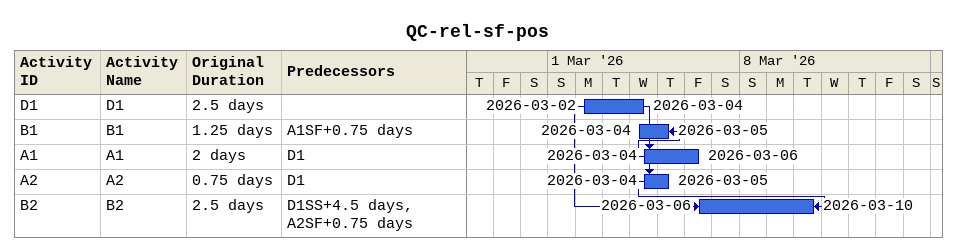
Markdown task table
QC-rel-sf-pos

| ID | Task | Original duration | Start | Finish | Predecessors |
|---|---|---|---|---|---|
| D1 | D1 | 2.5d | 2026-03-02 | 2026-03-04 |  |
| B1 | B1 | 1.25d | 2026-03-04 | 2026-03-05 | A1SF+0.75d |
| A1 | A1 | 2d | 2026-03-04 | 2026-03-06 | D1 |
| A2 | A2 | 0.75d | 2026-03-04 | 2026-03-05 | D1 |
| B2 | B2 | 2.5d | 2026-03-06 | 2026-03-10 | D1SS+4.5d, A2SF+0.75d |
